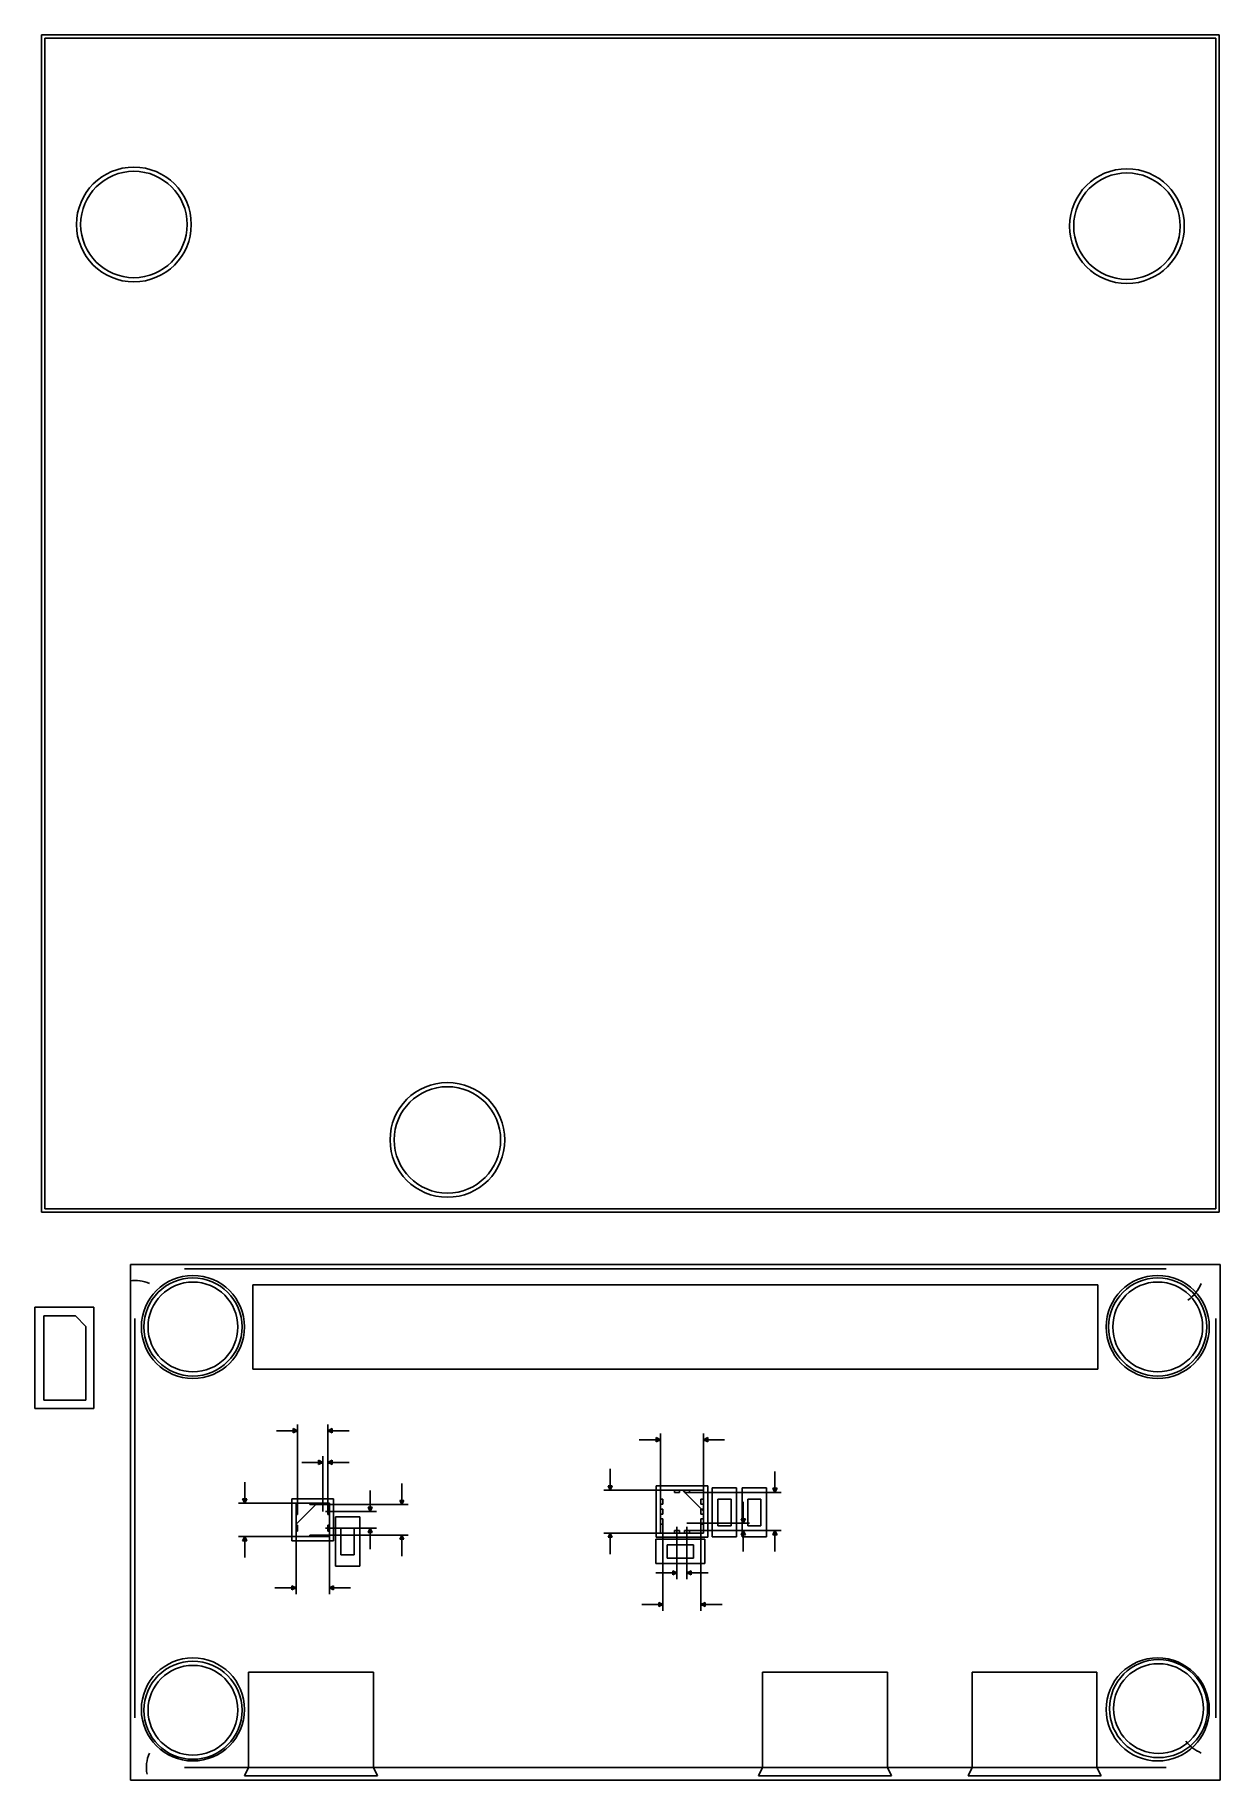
# Model space of a CAD drawing. Header units: metres. Extents: x 103 to 175, y -144 to -39.
import ezdxf

# ---------------------------------------------------------------- set-up
doc = ezdxf.new("R2010")
doc.units = ezdxf.units.M

msp = doc.modelspace()

# ---------------------------------------------------------------- linework, layer by layer
at = {"layer": 'Cmts', "color": 1}
for p, q in [((119.0856, -122.8406), (118.8316, -122.7136)), ((118.8316, -122.7136), (118.8316, -122.9676)), ((119.0856, -127.7), (119.0856, -122.4596)), ((120.9144, -127.7), (120.9144, -122.4596)), ((120.9144, -122.8406), (121.1684, -122.7136)), ((121.1684, -122.7136), (121.1684, -122.9676)), ((119.0856, -122.8406), (117.8156, -122.8406)), ((119.0856, -122.8406), (118.8316, -122.9676)), ((120.9144, -122.8406), (121.1684, -122.9676)), ((120.9144, -122.8406), (122.1844, -122.8406)), ((140.9046, -123.382), (139.6346, -123.382)), ((140.9046, -123.382), (140.6506, -123.255)), ((140.6506, -123.255), (140.6506, -123.509)), ((140.9046, -123.382), (140.6506, -123.509)), ((140.9046, -128.9954), (140.9046, -123.001)), ((143.4954, -128.9954), (143.4954, -123.001)), ((143.4954, -123.382), (143.7494, -123.255)), ((143.4954, -123.382), (143.7494, -123.509)), ((143.4954, -123.382), (144.7654, -123.382)), ((143.7494, -123.255), (143.7494, -123.509)), ((120.6096, -124.7456), (119.3396, -124.7456)), ((120.3556, -124.6186), (120.3556, -124.8726)), ((120.6096, -124.7456), (120.3556, -124.6186)), ((120.6096, -124.7456), (120.3556, -124.8726)), ((120.6096, -127.7), (120.6096, -124.3646)), ((120.9144, -127.7), (120.9144, -124.3646)), ((120.9144, -124.7456), (121.1684, -124.6186)), ((120.9144, -124.7456), (122.1844, -124.7456)), ((120.9144, -124.7456), (121.1684, -124.8726)), ((121.1684, -124.6186), (121.1684, -124.8726)), ((115.9106, -127.1967), (115.9106, -125.9267)), ((137.882, -126.4046), (137.882, -125.1346)), ((147.788, -126.557), (147.788, -125.287)), ((115.9106, -127.1967), (115.7836, -126.9427)), ((115.7836, -126.9427), (116.0376, -126.9427)), ((115.9106, -127.1967), (116.0376, -126.9427)), ((123.4544, -127.7), (123.4544, -126.43)), ((125.3594, -127.2856), (125.3594, -126.0156)), ((143.4954, -126.4046), (137.501, -126.4046)), ((137.882, -126.4046), (137.755, -126.1506)), ((138.009, -126.1506), (137.755, -126.1506)), ((137.882, -126.4046), (138.009, -126.1506)), ((142.5, -126.557), (148.169, -126.557)), ((147.915, -126.303), (147.661, -126.303)), ((147.788, -126.557), (147.661, -126.303)), ((147.788, -126.557), (147.915, -126.303)), ((121.0033, -127.1967), (115.5296, -127.1967)), ((118.9967, -127.1967), (118.9967, -132.6704)), ((120, -127.2856), (125.7404, -127.2856)), ((120.762, -127.7), (123.8354, -127.7)), ((121.0033, -127.1967), (121.0033, -132.6704)), ((123.4544, -127.7), (123.3274, -127.446)), ((123.3274, -127.446), (123.5814, -127.446)), ((123.4544, -127.7), (123.5814, -127.446)), ((125.2324, -127.0316), (125.4864, -127.0316)), ((125.3594, -127.2856), (125.2324, -127.0316)), ((125.3594, -127.2856), (125.4864, -127.0316)), ((145.883, -128.393), (145.883, -127.123)), ((120.762, -128.7), (123.8354, -128.7)), ((123.4544, -128.7), (123.3274, -128.954)), ((123.3274, -128.954), (123.5814, -128.954)), ((123.4544, -128.7), (123.4544, -129.97)), ((123.4544, -128.7), (123.5814, -128.954)), ((143.4954, -128.9954), (137.501, -128.9954)), ((137.882, -128.9954), (137.755, -129.2494)), ((137.882, -128.9954), (137.882, -130.2654)), ((137.882, -128.9954), (138.009, -129.2494)), ((141.057, -128.3), (141.057, -133.669)), ((141.9, -128.618), (141.9, -131.764)), ((142.5, -128.393), (146.264, -128.393)), ((142.5, -128.618), (142.5, -131.764)), ((142.5, -128.843), (148.169, -128.843)), ((142.5, -128.843), (146.264, -128.843)), ((143.343, -128.3), (143.343, -133.669)), ((146.01, -128.139), (145.756, -128.139)), ((145.883, -128.393), (145.756, -128.139)), ((145.883, -128.843), (145.756, -129.097)), ((145.883, -128.393), (146.01, -128.139)), ((145.883, -128.843), (146.01, -129.097)), ((145.883, -128.843), (145.883, -130.113)), ((147.788, -128.843), (147.661, -129.097)), ((147.788, -128.843), (147.788, -130.113)), ((147.788, -128.843), (147.915, -129.097)), ((121.0033, -129.2033), (115.5296, -129.2033)), ((115.9106, -129.2033), (115.7836, -129.4573)), ((115.7836, -129.4573), (116.0376, -129.4573)), ((115.9106, -129.2033), (116.0376, -129.4573)), ((115.9106, -129.2033), (115.9106, -130.4733)), ((120, -129.1144), (125.7404, -129.1144)), ((125.3594, -129.1144), (125.2324, -129.3684)), ((125.2324, -129.3684), (125.4864, -129.3684)), ((125.3594, -129.1144), (125.3594, -130.3844)), ((125.3594, -129.1144), (125.4864, -129.3684)), ((138.009, -129.2494), (137.755, -129.2494)), ((146.01, -129.097), (145.756, -129.097)), ((147.915, -129.097), (147.661, -129.097)), ((118.9967, -132.2894), (118.7427, -132.1624)), ((118.7427, -132.1624), (118.7427, -132.4164)), ((121.0033, -132.2894), (121.2573, -132.1624)), ((121.2573, -132.1624), (121.2573, -132.4164)), ((141.9, -131.383), (140.63, -131.383)), ((141.9, -131.383), (141.646, -131.256)), ((141.646, -131.256), (141.646, -131.51)), ((141.9, -131.383), (141.646, -131.51)), ((142.5, -131.383), (142.754, -131.256)), ((142.5, -131.383), (143.77, -131.383)), ((142.5, -131.383), (142.754, -131.51)), ((142.754, -131.256), (142.754, -131.51)), ((118.9967, -132.2894), (117.7267, -132.2894)), ((118.9967, -132.2894), (118.7427, -132.4164)), ((121.0033, -132.2894), (122.2733, -132.2894)), ((121.0033, -132.2894), (121.2573, -132.4164)), ((141.057, -133.288), (140.803, -133.161)), ((140.803, -133.161), (140.803, -133.415)), ((143.343, -133.288), (143.597, -133.161)), ((143.597, -133.161), (143.597, -133.415)), ((141.057, -133.288), (139.787, -133.288)), ((141.057, -133.288), (140.803, -133.415)), ((143.343, -133.288), (143.597, -133.415)), ((143.343, -133.288), (144.613, -133.288))]:
    msp.add_line(p, q, dxfattribs=at)
for centre, radius in [((109.25, -50.3), 3.2), ((168.95, -50.4), 3.2), ((128.1, -105.35), 3.2), ((112.8, -116.6), 2.7), ((170.8, -116.6), 2.7), ((112.8, -139.65), 2.7), ((170.85, -139.55), 2.7)]:
    msp.add_circle(centre, radius, dxfattribs=at)
at = {"layer": 'FCrtYd', "color": 7}
for p, q in [((103.7, -38.9), (174.5, -38.9)), ((103.7, -109.7), (103.7, -38.9)), ((174.5, -38.9), (174.5, -109.7)), ((174.5, -109.7), (103.7, -109.7)), ((109.05, -112.85), (174.55, -112.85)), ((109.05, -143.85), (109.05, -112.85)), ((174.55, -112.85), (174.55, -143.85)), ((103.3, -121.5), (103.3, -115.4)), ((103.3, -115.4), (106.85, -115.4)), ((106.85, -115.4), (106.85, -121.5)), ((106.85, -121.5), (103.3, -121.5)), ((118.7427, -127.2682), (118.7427, -126.9427)), ((118.7427, -126.9427), (119.5682, -126.9427)), ((118.7427, -126.9427), (119.5682, -126.9427)), ((118.7427, -127.2682), (118.7427, -126.9427)), ((119.5682, -126.9427), (119.5682, -126.9427)), ((119.5682, -126.9427), (120.4318, -126.9427)), ((119.5682, -126.9427), (120.4318, -126.9427)), ((119.5682, -126.9427), (119.5682, -126.9427)), ((120.4318, -126.9427), (120.4318, -126.9427)), ((120.4318, -126.9427), (120.4318, -126.9427)), ((120.4318, -126.9427), (121.2573, -126.9427)), ((120.4318, -126.9427), (121.2573, -126.9427)), ((121.2573, -126.9427), (121.2573, -127.2682)), ((121.2573, -126.9427), (121.2573, -127.2682)), ((140.6506, -126.1506), (141.4936, -126.1506)), ((140.6506, -126.1506), (141.4936, -126.1506)), ((140.6506, -126.6936), (140.6506, -126.1506)), ((140.6506, -126.6936), (140.6506, -126.1506)), ((140.6506, -128.7064), (140.6506, -126.6936)), ((140.6506, -128.7064), (140.6506, -126.6936)), ((140.6506, -126.6936), (140.6506, -126.6936)), ((140.6506, -126.6936), (140.6506, -126.6936)), ((141.4936, -126.1506), (141.4936, -126.1506)), ((141.4936, -126.1506), (142.9064, -126.1506)), ((141.4936, -126.1506), (141.4936, -126.1506)), ((141.4936, -126.1506), (142.9064, -126.1506)), ((142.9064, -126.1506), (143.7494, -126.1506)), ((142.9064, -126.1506), (142.9064, -126.1506)), ((142.9064, -126.1506), (143.7494, -126.1506)), ((142.9064, -126.1506), (142.9064, -126.1506)), ((143.7494, -126.1506), (143.7494, -126.6936)), ((143.7494, -126.1506), (143.7494, -126.6936)), ((143.7494, -126.6936), (143.7494, -128.7064)), ((143.7494, -126.6936), (143.7494, -126.6936)), ((143.7494, -126.6936), (143.7494, -128.7064)), ((143.7494, -126.6936), (143.7494, -126.6936)), ((144.02, -126.27), (145.48, -126.27)), ((144.02, -129.23), (144.02, -126.27)), ((145.48, -126.27), (145.48, -129.23)), ((145.82, -129.23), (145.82, -126.27)), ((145.82, -126.27), (147.28, -126.27)), ((147.28, -126.27), (147.28, -129.23)), ((118.7427, -129.1318), (118.7427, -127.2682)), ((118.7427, -129.1318), (118.7427, -127.2682)), ((118.7427, -127.2682), (118.7427, -127.2682)), ((118.7427, -127.2682), (118.7427, -127.2682)), ((121.2573, -127.2682), (121.2573, -129.1318)), ((121.2573, -127.2682), (121.2573, -127.2682)), ((121.2573, -127.2682), (121.2573, -127.2682)), ((121.2573, -127.2682), (121.2573, -129.1318)), ((121.37, -128.02), (122.83, -128.02)), ((121.37, -130.98), (121.37, -128.02)), ((122.83, -128.02), (122.83, -130.98)), ((140.6506, -128.7064), (140.6506, -128.7064)), ((140.6506, -128.7064), (140.6506, -128.7064)), ((140.6506, -129.2494), (140.6506, -128.7064)), ((140.6506, -129.2494), (140.6506, -128.7064)), ((143.7494, -128.7064), (143.7494, -129.2494)), ((143.7494, -128.7064), (143.7494, -128.7064)), ((143.7494, -128.7064), (143.7494, -128.7064)), ((143.7494, -128.7064), (143.7494, -129.2494)), ((118.7427, -129.1318), (118.7427, -129.1318)), ((118.7427, -129.1318), (118.7427, -129.1318)), ((118.7427, -129.4573), (118.7427, -129.1318)), ((118.7427, -129.4573), (118.7427, -129.1318)), ((119.5682, -129.4573), (118.7427, -129.4573)), ((119.5682, -129.4573), (118.7427, -129.4573)), ((119.5682, -129.4573), (119.5682, -129.4573)), ((119.5682, -129.4573), (119.5682, -129.4573)), ((120.4318, -129.4573), (119.5682, -129.4573)), ((120.4318, -129.4573), (119.5682, -129.4573)), ((120.4318, -129.4573), (120.4318, -129.4573)), ((120.4318, -129.4573), (120.4318, -129.4573)), ((121.2573, -129.4573), (120.4318, -129.4573)), ((121.2573, -129.4573), (120.4318, -129.4573)), ((121.2573, -129.1318), (121.2573, -129.4573)), ((121.2573, -129.1318), (121.2573, -129.4573)), ((121.2573, -129.1318), (121.2573, -129.1318)), ((121.2573, -129.1318), (121.2573, -129.1318)), ((140.62, -129.37), (143.58, -129.37)), ((140.62, -130.83), (140.62, -129.37)), ((141.4936, -129.2494), (140.6506, -129.2494)), ((141.4936, -129.2494), (140.6506, -129.2494)), ((142.9064, -129.2494), (141.4936, -129.2494)), ((142.9064, -129.2494), (141.4936, -129.2494)), ((141.4936, -129.2494), (141.4936, -129.2494)), ((141.4936, -129.2494), (141.4936, -129.2494)), ((142.9064, -129.2494), (142.9064, -129.2494)), ((143.7494, -129.2494), (142.9064, -129.2494)), ((143.7494, -129.2494), (142.9064, -129.2494)), ((142.9064, -129.2494), (142.9064, -129.2494)), ((143.58, -129.37), (143.58, -130.83)), ((145.48, -129.23), (144.02, -129.23)), ((147.28, -129.23), (145.82, -129.23)), ((122.83, -130.98), (121.37, -130.98)), ((143.58, -130.83), (140.62, -130.83)), ((174.55, -143.85), (109.05, -143.85))]:
    msp.add_line(p, q, dxfattribs=at)
for centre, radius in [((109.25, -50.3), 3.45), ((168.95, -50.4), 3.45), ((128.1, -105.35), 3.45), ((112.8, -116.6), 2.95), ((170.8, -116.6), 2.95), ((112.8, -139.65), 2.95), ((170.85, -139.55), 2.95)]:
    msp.add_circle(centre, radius, dxfattribs=at)
at = {"layer": 'FFab', "color": 5}
for p, q in [((103.9, -39.1), (103.9, -109.5)), ((174.3, -39.1), (103.9, -39.1)), ((174.3, -109.5), (174.3, -39.1)), ((103.9, -109.5), (174.3, -109.5)), ((171.3, -113.1), (112.3, -113.1)), ((116.4, -114.06), (116.4, -119.14)), ((167.2, -114.06), (116.4, -114.06)), ((167.2, -119.14), (167.2, -114.06)), ((103.83, -121.01), (103.83, -115.93)), ((103.83, -115.93), (105.735, -115.93)), ((105.735, -115.93), (106.37, -116.565)), ((109.3, -116.1), (109.3, -140.1)), ((174.3, -140.1), (174.3, -116.1)), ((106.37, -116.565), (106.37, -121.01)), ((116.4, -119.14), (167.2, -119.14)), ((106.37, -121.01), (103.83, -121.01)), ((143.4954, -126.4046), (140.9046, -126.4046)), ((140.9046, -126.4046), (140.9046, -128.9954)), ((140.9046, -126.4046), (140.9046, -126.4046)), ((140.9046, -127.2524), (140.9046, -126.9476)), ((140.9046, -126.9476), (141.057, -126.9476)), ((141.057, -126.9476), (141.057, -127.2524)), ((141.7476, -126.4046), (142.0524, -126.4046)), ((141.7476, -126.557), (141.7476, -126.4046)), ((142.0524, -126.557), (141.7476, -126.557)), ((142.0524, -126.4046), (142.0524, -126.557)), ((142.2254, -126.4046), (143.4954, -127.6746)), ((142.3476, -126.557), (142.3476, -126.4046)), ((142.3476, -126.4046), (142.6524, -126.4046)), ((142.6524, -126.557), (142.3476, -126.557)), ((142.6524, -126.4046), (142.6524, -126.557)), ((143.343, -127.2524), (143.343, -126.9476)), ((143.343, -126.9476), (143.4954, -126.9476)), ((143.4954, -128.9954), (143.4954, -126.4046)), ((143.4954, -126.4046), (143.4954, -126.4046)), ((143.4954, -126.9476), (143.4954, -127.2524)), ((144.35, -126.95), (145.15, -126.95)), ((144.35, -128.55), (144.35, -126.95)), ((145.15, -126.95), (145.15, -128.55)), ((146.15, -128.55), (146.15, -126.95)), ((146.15, -126.95), (146.95, -126.95)), ((146.95, -126.95), (146.95, -128.55)), ((121.0033, -127.1967), (118.9967, -127.1967)), ((118.9967, -127.1967), (118.9967, -129.2033)), ((118.9967, -128.4667), (120.2667, -127.1967)), ((118.9967, -127.1967), (118.9967, -127.1967)), ((118.9967, -127.8778), (118.9967, -127.5222)), ((118.9967, -127.5222), (119.0856, -127.5222)), ((119.0856, -127.8778), (118.9967, -127.8778)), ((119.0856, -127.5222), (119.0856, -127.8778)), ((119.8222, -127.2856), (119.8222, -127.1967)), ((119.8222, -127.1967), (120.1778, -127.1967)), ((120.1778, -127.2856), (119.8222, -127.2856)), ((120.1778, -127.1967), (120.1778, -127.2856)), ((120.9144, -127.8778), (120.9144, -127.5222)), ((120.9144, -127.5222), (121.0033, -127.5222)), ((121.0033, -127.8778), (120.9144, -127.8778)), ((121.0033, -129.2033), (121.0033, -127.1967)), ((121.0033, -127.1967), (121.0033, -127.1967)), ((121.0033, -127.5222), (121.0033, -127.8778)), ((141.057, -127.2524), (140.9046, -127.2524)), ((140.9046, -127.5476), (141.057, -127.5476)), ((140.9046, -127.8524), (140.9046, -127.5476)), ((141.057, -127.8524), (140.9046, -127.8524)), ((141.057, -127.5476), (141.057, -127.8524)), ((143.4954, -127.2524), (143.343, -127.2524)), ((143.343, -127.8524), (143.343, -127.5476)), ((143.343, -127.5476), (143.4954, -127.5476)), ((143.4954, -127.8524), (143.343, -127.8524)), ((143.4954, -127.5476), (143.4954, -127.8524)), ((118.9967, -128.8778), (118.9967, -128.5222)), ((118.9967, -128.5222), (119.0856, -128.5222)), ((119.0856, -128.8778), (118.9967, -128.8778)), ((119.0856, -128.5222), (119.0856, -128.8778)), ((120.9144, -128.8778), (120.9144, -128.5222)), ((120.9144, -128.5222), (121.0033, -128.5222)), ((121.0033, -128.8778), (120.9144, -128.8778)), ((121.0033, -128.5222), (121.0033, -128.8778)), ((121.7, -130.3), (121.7, -128.7)), ((121.7, -128.7), (122.5, -128.7)), ((122.5, -128.7), (122.5, -130.3)), ((140.9046, -128.1476), (141.057, -128.1476)), ((140.9046, -128.4524), (140.9046, -128.1476)), ((141.057, -128.4524), (140.9046, -128.4524)), ((140.9046, -128.9954), (143.4954, -128.9954)), ((140.9046, -128.9954), (140.9046, -128.9954)), ((141.057, -128.1476), (141.057, -128.4524)), ((141.7476, -128.9954), (141.7476, -128.843)), ((141.7476, -128.843), (142.0524, -128.843)), ((142.0524, -128.9954), (141.7476, -128.9954)), ((142.0524, -128.843), (142.0524, -128.9954)), ((142.3476, -128.843), (142.6524, -128.843)), ((142.3476, -128.9954), (142.3476, -128.843)), ((142.6524, -128.9954), (142.3476, -128.9954)), ((142.6524, -128.843), (142.6524, -128.9954)), ((143.343, -128.4524), (143.343, -128.1476)), ((143.343, -128.1476), (143.4954, -128.1476)), ((143.4954, -128.4524), (143.343, -128.4524)), ((143.4954, -128.1476), (143.4954, -128.4524)), ((143.4954, -128.9954), (143.4954, -128.9954)), ((145.15, -128.55), (144.35, -128.55)), ((146.95, -128.55), (146.15, -128.55)), ((118.9967, -129.2033), (121.0033, -129.2033)), ((118.9967, -129.2033), (118.9967, -129.2033)), ((119.8222, -129.1144), (120.1778, -129.1144)), ((119.8222, -129.2033), (119.8222, -129.1144)), ((120.1778, -129.2033), (119.8222, -129.2033)), ((120.1778, -129.1144), (120.1778, -129.2033)), ((121.0033, -129.2033), (121.0033, -129.2033)), ((141.3, -129.7), (142.9, -129.7)), ((141.3, -130.5), (141.3, -129.7)), ((142.9, -129.7), (142.9, -130.5)), ((122.5, -130.3), (121.7, -130.3)), ((142.9, -130.5), (141.3, -130.5)), ((116.15, -137.35), (123.65, -137.35)), ((116.15, -143.1), (116.15, -137.35)), ((123.65, -137.35), (123.65, -143.1)), ((147.05, -143.1), (147.05, -137.35)), ((147.05, -137.35), (154.55, -137.35)), ((154.55, -137.35), (154.55, -143.1)), ((159.65, -143.1), (159.65, -137.35)), ((159.65, -137.35), (167.15, -137.35)), ((167.15, -137.35), (167.15, -143.1)), ((112.3, -143.1), (116.15, -143.1)), ((116.15, -143.1), (115.9, -143.6)), ((115.9, -143.6), (123.9, -143.6)), ((116.15, -143.1), (123.65, -143.1)), ((123.65, -143.1), (171.3, -143.1)), ((123.9, -143.6), (123.65, -143.1)), ((146.2, -143.1), (147.05, -143.1)), ((147.05, -143.1), (146.8, -143.6)), ((146.8, -143.6), (154.8, -143.6)), ((147.05, -143.1), (154.55, -143.1)), ((154.8, -143.6), (154.55, -143.1)), ((158.8, -143.1), (159.65, -143.1)), ((159.65, -143.1), (159.4, -143.6)), ((159.4, -143.6), (167.4, -143.6)), ((159.65, -143.1), (167.15, -143.1)), ((167.4, -143.6), (167.15, -143.1))]:
    msp.add_line(p, q, dxfattribs=at)
for centre in [(112.8, -116.6), (170.8, -116.6), (112.8, -139.6), (170.8, -139.6)]:
    msp.add_circle(centre, 3.1, dxfattribs=at)
for centre, start, end in [((109.3, -116.1), 67.499989, 96.999989), ((171.3, -113.1), -55.000011, -22.500011), ((174.3, -140.1), -142.000011, -112.500011), ((112.3, -143.1), 157.499989, 189.999989)]:
    msp.add_arc(centre, 2.2961, start, end, dxfattribs=at)

doc.saveas('drawing.dxf')
